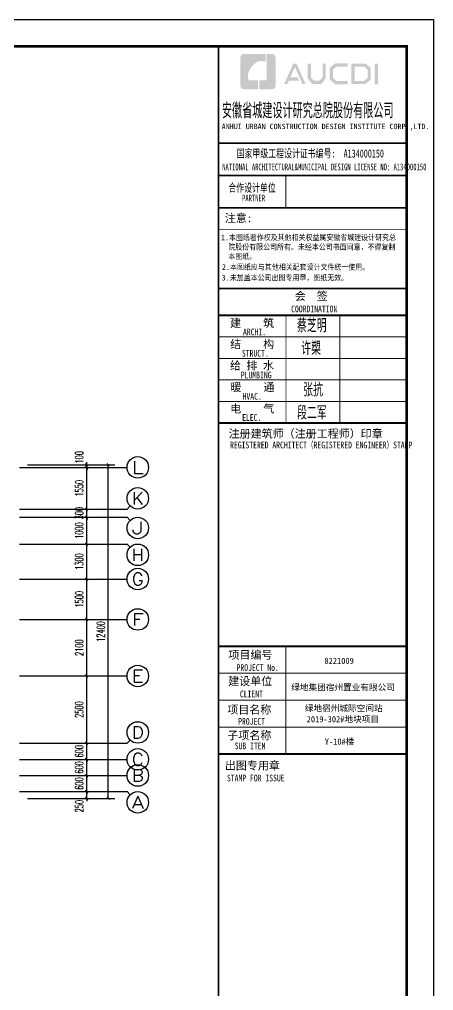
# Model space of a CAD drawing. Extents: x 27938 to 650306, y -92720 to 1524912.
# Drawn here: x 328917 to 344314, y 356930 to 393024 of the extents above; entities that cross this region are included whole.
import ezdxf
from ezdxf.enums import TextEntityAlignment as Align

# ---------------------------------------------------------------- set-up
doc = ezdxf.new("R2010")
doc.units = 0
doc.header["$LTSCALE"] = 1000
doc.header["$MEASUREMENT"] = 0
for name, color, linetype in [('AXIS', 3, 'Continuous'), ('AXIS_TEXT', 4, 'Continuous'), ('图框', 140, 'Continuous'), ('图签文字', 147, 'Continuous')]:
    doc.layers.add(name, color=color, linetype=linetype)
doc.layers.add('yichutu', color=7, linetype='Continuous', true_color=0xffffff, plot=False)
doc.layers.add('图签', color=147, linetype='Continuous', lineweight=18)
doc.styles.add('_TCH_AXIS', font='COMPLEX', dxfattribs={"bigfont": 'GBCBIG'})
doc.styles.add('_TCH_DIM_T3', font='SIMPLEX.shx', dxfattribs={"width": 0.494118, "bigfont": 'GBCBIG.shx'})
doc.styles.add('COMPLEX', font='COMPLEX')
doc.styles.add('HT', font='simhei.ttf')
doc.styles.add('宋体', font='', dxfattribs={"height": 50})
doc.styles.add('建筑图签-1', font='simhei.ttf', dxfattribs={"width": 0.7})
doc.styles.add('建筑图签-2', font='TXT.shx', dxfattribs={"width": 0.5, "bigfont": 'HZTXT.shx'})
doc.styles.get('宋体').set_extended_font_data('SimSun')
doc.dimstyles.new('_TCH_ARCH&&100', dxfattribs={"dimtxt": 297.5, "dimasz": 100, "dimexe": 250, "dimexo": 300, "dimgap": 126.25, "dimtad": 1, "dimdec": 0, "dimzin": 0, "dimdsep": 46, "dimtxsty": '_TCH_DIM_T3', "dimblk": 'ARCHTICK', "dimcen": 0.09, "dimclrt": 4, "dimazin": 2, "dimtfac": 1, "dimtdec": 0, "dimtix": 1, "dimtmove": 2, "dimatfit": 3, "dimfxl": 1, "dimtolj": 1, "dimtzin": 0, "dimarcsym": 0})

# ---------------------------------------------------------------- blocks, each defined once
blk = doc.blocks.new('院标1')
h = blk.add_hatch(color=150)
h.dxf.hatch_style = 1
h.set_gradient(color1=(33, 113, 253), color2=(33, 113, 253), tint=1, name='INVCURVED')
edge = h.paths.add_edge_path()
edge.add_spline(control_points=[(116373, 648379), (116379, 648379), (116382, 648379), (116391, 648379), (116391, 648379), (116391, 648379), (116616, 648379), (116616, 648379), (116616, 648379), (116616, 648379), (116616, 648054), (116616, 648054), (116616, 648054), (116616, 648054), (116108, 648054), (116108, 648054), (116108, 648054), (116028, 648054), (115963, 648111), (115963, 648199), (115963, 648199), (115963, 648199), (115963, 649215), (115963, 649215), (115963, 649215), (115963, 649295), (116018, 649360), (116108, 649360), (116108, 649360), (116108, 649360), (116897, 649360), (116897, 649360), (116897, 649360), (116897, 649360), (116897, 649080), (116897, 649080), (116897, 649080), (116897, 649080), (116566, 649140), (116356, 648859), (116356, 648859), (116245, 648719), (116240, 648545), (116247, 648466), (116247, 648466), (116254, 648386), (116247, 648466), (116247, 648466), (116247, 648466), (116247, 648466), (116258, 648374), (116373, 648379)], knot_values=[0, 0, 0, 0, 0.071429, 0.071429, 0.071429, 0.107143, 0.142857, 0.142857, 0.142857, 0.178571, 0.214286, 0.214286, 0.214286, 0.25, 0.285714, 0.285714, 0.285714, 0.321429, 0.357143, 0.357143, 0.357143, 0.392857, 0.428571, 0.428571, 0.428571, 0.464286, 0.5, 0.5, 0.5, 0.535714, 0.571429, 0.571429, 0.571429, 0.607143, 0.642857, 0.642857, 0.642857, 0.678571, 0.714286, 0.714286, 0.714286, 0.75, 0.785714, 0.785714, 0.785714, 0.821429, 0.857143, 0.857143, 0.857143, 0.928571, 1, 1, 1, 1], degree=3, periodic=0)
h = blk.add_hatch(color=150)
h.dxf.hatch_style = 1
h.set_gradient(color1=(33, 113, 253), color2=(33, 113, 253), tint=1, name='INVCURVED')
edge = h.paths.add_edge_path()
edge.add_spline(control_points=[(117268, 649215), (117268, 649215), (117268, 648199), (117268, 648199), (117268, 648199), (117268, 648114), (117212, 648054), (117123, 648054), (117123, 648054), (117123, 648054), (116663, 648054), (116663, 648054), (116663, 648054), (116663, 648054), (116663, 648379), (116663, 648379), (116663, 648379), (116663, 648379), (116865, 648379), (116865, 648379), (116865, 648379), (116907, 648379), (116941, 648413), (116941, 648455), (116941, 648455), (116941, 648455), (116941, 649360), (116941, 649360), (116941, 649360), (116941, 649360), (117123, 649360), (117123, 649360), (117123, 649360), (117204, 649360), (117268, 649306), (117268, 649215)], knot_values=[0, 0, 0, 0, 0.1, 0.1, 0.1, 0.15, 0.2, 0.2, 0.2, 0.25, 0.3, 0.3, 0.3, 0.35, 0.4, 0.4, 0.4, 0.45, 0.5, 0.5, 0.5, 0.55, 0.6, 0.6, 0.6, 0.65, 0.7, 0.7, 0.7, 0.75, 0.8, 0.8, 0.8, 0.9, 1, 1, 1, 1], degree=3, periodic=0)
blk = doc.blocks.new('TK')
at = {"layer": '图框'}
h = blk.add_hatch(color=256, dxfattribs=at)
h.paths.add_polyline_path([(547288, 547072), (547414, 547072), (547414, 546302), (547288, 546302)])
h.paths.add_polyline_path([(546536, 546956), (546536, 546430), (546896, 546430), (547020, 546536), (547020, 546855), (546900, 546956)], flags=16)
h.paths.add_polyline_path([(546418, 547074), (546418, 546311), (546940, 546311), (547138, 546482), (547138, 546910), (546943, 547074)])
h.paths.add_polyline_path([(546275, 547077), (546275, 546962), (545868, 546962), (545735, 546851), (545735, 546531), (545868, 546429), (546277, 546429), (546277, 546307), (545813, 546307), (545611, 546481), (545611, 546910), (545809, 547077)])
h.paths.add_polyline_path([(544792, 547075), (544912, 547075), (544912, 546565), (545026, 546433), (545237, 546433), (545351, 546565), (545351, 547075), (545465, 547075), (545465, 546528), (545301, 546311), (544963, 546311), (544792, 546530)])
h.paths.add_polyline_path([(544260, 547074), (544377, 547074), (544719, 546310), (544603, 546310), (544322, 546944), (544147, 546556), (544418, 546556), (544479, 546440), (544098, 546440), (544039, 546308), (543916, 546308)])
for p, q in [((541480, 544114), (548480, 544114)), ((541480, 544114), (548480, 544114)), ((541480, 542914), (548480, 542914))]:
    blk.add_line(p, q, dxfattribs=at)
blk.add_lwpolyline([(465375, 548714), (549475, 548714), (549475, 489314), (465375, 489314)], close=True, dxfattribs=at)
blk.add_lwpolyline([(465375, 548714), (549475, 548714), (549475, 489314), (465375, 489314)], close=True, dxfattribs=at)
at = {"layer": '图框', "const_width": 100}
blk.add_lwpolyline([(548475, 490314), (548475, 547714), (467875, 547714), (467875, 490314)], close=True, dxfattribs=at)
at = {"layer": '图框'}
for points, const_width in [([(541480, 490314), (541480, 547714)], 70), ([(541480, 544114), (548480, 544114)], 60), ([(541480, 542914), (548480, 542914)], 60), ([(541480, 542914), (548480, 542914)], 60), ([(543980, 542914), (543980, 541714)], 35), ([(541480, 541714), (548480, 541714)], 60), ([(541480, 541714), (548480, 541714)], 60), ([(541480, 540913), (548480, 540913)], 35), ([(541488, 538714), (548488, 538714)], 60), ([(541488, 537714), (548488, 537714)], 70), ([(541488, 537714), (548488, 537714)], 70), ([(543988, 537714), (543988, 533714)], 35), ([(545988, 537714), (545988, 533714)], 35), ([(541488, 536914), (548488, 536914)], 35), ([(541488, 536114), (548488, 536114)], 35), ([(541488, 535314), (548488, 535314)], 35), ([(541488, 534514), (548488, 534514)], 35), ([(541488, 533714), (548488, 533714)], 70), ([(541480, 525414), (548480, 525414)], 70), ([(541480, 525414), (548480, 525414)], 70), ([(543980, 521414), (543980, 525414)], 35), ([(541480, 524414), (548480, 524414)], 35), ([(541480, 523414), (548480, 523414)], 35), ([(541480, 522414), (548480, 522414)], 35), ([(548480, 521414), (541480, 521414)], 70)]:
    blk.add_lwpolyline(points, dxfattribs=dict(at, const_width=const_width))
blk.add_blockref('院标1', (426331, -101935))
for s, height, style, width, p in [('ANHUI URBAN CONSTRUCTION DESIGN INSTITUTE CORP.,LTD.', 200, '建筑图签-1', 0.91, (541598, 544636)), ('NATIONAL ARCHITECTURAL&MUNICIPAL DESIGN LICENSE NO: A134000150', 250, '建筑图签-1', 0.6, (541617, 543108)), ('PARTNER', 250, '建筑图签-1', 0.6, (542355, 541947)), ('1.本图纸著作权及其他相关权益属安徽省城建设计研究总', 210, 'HT', 0.88, (541566, 540507)), ('院股份有限公司所有。未经本公司书面同意，不得复制', 210, 'HT', 0.88, (541845, 540153)), ('本图纸。', 210, 'HT', 0.88, (541845, 539803)), (' 2.本图纸应与其他相关配套设计文件统一使用。 ', 210, 'HT', 0.88, (541455, 539406)), ('3.未加盖本公司出图专用章，图纸无效。', 210, 'HT', 0.88, (541598, 539011)), ('COORDINATION', 250, '建筑图签-1', 0.7, (544180, 537827)), ('ARCHI.', 250, '建筑图签-1', 0.7, (542389, 536975)), ('STRUCT.', 250, '建筑图签-1', 0.7, (542350, 536179)), ('PLUMBING', 250, '建筑图签-1', 0.7, (542309, 535372)), ('HVAC.', 250, '建筑图签-1', 0.7, (542374, 534579)), ('ELEC.', 250, '建筑图签-1', 0.7, (542358, 533794)), ('REGISTERED ARCHITECT（REGISTERED ENGINEER）STAMP', 250, '建筑图签-1', 0.7, (541909, 532772)), ('PROJECT No.', 250, '建筑图签-1', 0.7, (542150, 524499, -1799)), ('CLIENT', 250, '建筑图签-1', 0.7, (542274, 523520)), ('PROJECT', 250, '建筑图签-1', 0.7, (542209, 522500)), ('SUB ITEM', 250, '建筑图签-1', 0.7, (542082, 521589)), ('STAMP FOR ISSUE', 250, '建筑图签-1', 0.7, (541793, 520395))]:
    blk.add_text(s, height=height, dxfattribs=dict(at, style=style, width=width)).set_placement(p)
at = {"layer": '图签', "color": 2, "style": '宋体'}
for s, height, p in [('8221009', 229.3, (545417, 524761)), ('绿地集团宿州置业有限公司', 229.34, (544185, 523776)), ('绿地宿州城际空间站', 229.3, (544690, 523001)), ('2019-302#地块项目', 229.34, (544757, 522592))]:
    blk.add_text(s, height=height, dxfattribs=at).set_placement(p)
at = {"layer": '图签文字', "color": 7, "style": '建筑图签-1'}
for s, height, width, p in [('安徽省城建设计研究总院股份有限公司', 500, 0.55, (541608, 545091)), ('国家甲级工程设计证书编号:  A134000150', 300, 0.7, (542152, 543581)), ('合作设计单位', 300, 0.7, (541845, 542304))]:
    blk.add_text(s, height=height, dxfattribs=dict(at, width=width)).set_placement(p)
for s, p in [('注意:', (541711, 541177)), ('会  签', (544315, 538281)), ('建    筑', (541910, 537280)), ('结    构', (541914, 536493)), ('给 排 水', (541905, 535699)), ('暖    通', (541923, 534896)), ('电    气', (541913, 534096)), ('注册建筑师（注册工程师）印章', (541855, 533167)), ('项目编号', (541848, 524946)), ('建设单位', (541840, 523969)), ('项目名称', (541807, 522911)), ('子项名称', (541807, 521954)), ('出图专用章', (541716, 520832))]:
    blk.add_text(s, height=300, dxfattribs=at).set_placement(p)
at = {"layer": '图签文字', "color": 1, "style": '建筑图签-2', "width": 0.7}
for s, p in [('蔡芝明', (544395, 537085)), ('许槊', (544555, 536242)), ('张抗', (544626, 534701)), ('段二军', (544401, 533845))]:
    blk.add_text(s, height=500, dxfattribs=at).set_placement(p)
blk = doc.blocks.new('yct-841-594-84100-59399.9999999999-100-1000.0')
at = {"layer": 'yichutu', "color": 7, "true_color": 0xffffff}
blk.add_lwpolyline([(0, 0), (0, 59400), (84100, 59400), (84100, 0)], close=True, dxfattribs=at)
blk = doc.blocks.new('_ArchTick')
at = {"color": 0, "linetype": 'ByBlock', "const_width": 0.4}
blk.add_lwpolyline([(-0.5, -0.5), (0.5, 0.5)], dxfattribs=at)
blk = doc.blocks.new('*D1124')
at = {"layer": 'AXIS', "color": 0, "lineweight": -2}
for p, q in [((329217, 364324), (331667, 364324)), ((331417, 364324), (331417, 364424)), ((331417, 364074), (331417, 364324)), ((329217, 364074), (331667, 364074)), ((331417, 364074), (331417, 363974))]:
    blk.add_line(p, q, dxfattribs=at)
at = {"layer": 'Defpoints', "color": 0}
for p in [(328917, 364324), (331417, 364324), (328917, 364074)]:
    blk.add_point(p, dxfattribs=at)
at = {"layer": 'AXIS', "color": 0, "lineweight": -2, "xscale": 100, "yscale": 100, "zscale": 100}
for p, rotation in [((331417, 364324), 270), ((331417, 364074), 90)]:
    blk.add_blockref('_ArchTick', p, dxfattribs=dict(at, rotation=rotation))
at = {"layer": 'AXIS', "color": 4, "insert": (331142, 363785), "char_height": 297.5, "attachment_point": 5, "rotation": 90, "style": '_TCH_DIM_T3'}
blk.add_mtext('\\A1;250', dxfattribs=at)
blk = doc.blocks.new('*D1125')
at = {"layer": 'AXIS', "color": 0, "lineweight": -2}
for p, q in [((329217, 364924), (331667, 364924)), ((331417, 364924), (331417, 365024)), ((331417, 364324), (331417, 364924)), ((329217, 364324), (331667, 364324)), ((331417, 364324), (331417, 364224))]:
    blk.add_line(p, q, dxfattribs=at)
at = {"layer": 'Defpoints', "color": 0}
for p in [(328917, 364924), (331417, 364924), (328917, 364324)]:
    blk.add_point(p, dxfattribs=at)
at = {"layer": 'AXIS', "color": 0, "lineweight": -2, "xscale": 100, "yscale": 100, "zscale": 100}
for p, rotation in [((331417, 364924), 270), ((331417, 364324), 90)]:
    blk.add_blockref('_ArchTick', p, dxfattribs=dict(at, rotation=rotation))
at = {"layer": 'AXIS', "color": 4, "insert": (331142, 364624), "char_height": 297.5, "attachment_point": 5, "rotation": 90, "style": '_TCH_DIM_T3'}
blk.add_mtext('\\A1;600', dxfattribs=at)
blk = doc.blocks.new('*D1126')
at = {"layer": 'AXIS', "color": 0, "lineweight": -2}
for p, q in [((329217, 365524), (331667, 365524)), ((331417, 365524), (331417, 365624)), ((331417, 364924), (331417, 365524)), ((329217, 364924), (331667, 364924)), ((331417, 364924), (331417, 364824))]:
    blk.add_line(p, q, dxfattribs=at)
at = {"layer": 'Defpoints', "color": 0}
for p in [(328917, 365524), (331417, 365524), (328917, 364924)]:
    blk.add_point(p, dxfattribs=at)
at = {"layer": 'AXIS', "color": 0, "lineweight": -2, "xscale": 100, "yscale": 100, "zscale": 100}
for p, rotation in [((331417, 365524), 270), ((331417, 364924), 90)]:
    blk.add_blockref('_ArchTick', p, dxfattribs=dict(at, rotation=rotation))
at = {"layer": 'AXIS', "color": 4, "insert": (331142, 365224), "char_height": 297.5, "attachment_point": 5, "rotation": 90, "style": '_TCH_DIM_T3'}
blk.add_mtext('\\A1;600', dxfattribs=at)
blk = doc.blocks.new('*D1127')
at = {"layer": 'AXIS', "color": 0, "lineweight": -2}
for p, q in [((329217, 366124), (331667, 366124)), ((331417, 366124), (331417, 366224)), ((331417, 365524), (331417, 366124)), ((329217, 365524), (331667, 365524)), ((331417, 365524), (331417, 365424))]:
    blk.add_line(p, q, dxfattribs=at)
at = {"layer": 'Defpoints', "color": 0}
for p in [(328917, 366124), (331417, 366124), (328917, 365524)]:
    blk.add_point(p, dxfattribs=at)
at = {"layer": 'AXIS', "color": 0, "lineweight": -2, "xscale": 100, "yscale": 100, "zscale": 100}
for p, rotation in [((331417, 366124), 270), ((331417, 365524), 90)]:
    blk.add_blockref('_ArchTick', p, dxfattribs=dict(at, rotation=rotation))
at = {"layer": 'AXIS', "color": 4, "insert": (331142, 365824), "char_height": 297.5, "attachment_point": 5, "rotation": 90, "style": '_TCH_DIM_T3'}
blk.add_mtext('\\A1;600', dxfattribs=at)
blk = doc.blocks.new('*D1128')
at = {"layer": 'AXIS', "color": 0, "lineweight": -2}
for p, q in [((329217, 368624), (331667, 368624)), ((331417, 366124), (331417, 368624)), ((329217, 366124), (331667, 366124))]:
    blk.add_line(p, q, dxfattribs=at)
at = {"layer": 'Defpoints', "color": 0}
for p in [(328917, 368624), (331417, 368624), (328917, 366124)]:
    blk.add_point(p, dxfattribs=at)
at = {"layer": 'AXIS', "color": 0, "lineweight": -2, "xscale": 100, "yscale": 100, "zscale": 100}
for p, rotation in [((331417, 368624), 90), ((331417, 366124), 270)]:
    blk.add_blockref('_ArchTick', p, dxfattribs=dict(at, rotation=rotation))
at = {"layer": 'AXIS', "color": 4, "insert": (331142, 367374), "char_height": 297.5, "attachment_point": 5, "rotation": 90, "style": '_TCH_DIM_T3'}
blk.add_mtext('\\A1;2500', dxfattribs=at)
blk = doc.blocks.new('*D1129')
at = {"layer": 'AXIS', "color": 0, "lineweight": -2}
for p, q in [((329217, 370724), (331667, 370724)), ((331417, 368624), (331417, 370724)), ((329217, 368624), (331667, 368624))]:
    blk.add_line(p, q, dxfattribs=at)
at = {"layer": 'Defpoints', "color": 0}
for p in [(328917, 370724), (331417, 370724), (328917, 368624)]:
    blk.add_point(p, dxfattribs=at)
at = {"layer": 'AXIS', "color": 0, "lineweight": -2, "xscale": 100, "yscale": 100, "zscale": 100}
for p, rotation in [((331417, 370724), 90), ((331417, 368624), 270)]:
    blk.add_blockref('_ArchTick', p, dxfattribs=dict(at, rotation=rotation))
at = {"layer": 'AXIS', "color": 4, "insert": (331142, 369674), "char_height": 297.5, "attachment_point": 5, "rotation": 90, "style": '_TCH_DIM_T3'}
blk.add_mtext('\\A1;2100', dxfattribs=at)
blk = doc.blocks.new('*D1130')
at = {"layer": 'AXIS', "color": 0, "lineweight": -2}
for p, q in [((329217, 372224), (331667, 372224)), ((331417, 370724), (331417, 372224)), ((329217, 370724), (331667, 370724))]:
    blk.add_line(p, q, dxfattribs=at)
at = {"layer": 'Defpoints', "color": 0}
for p in [(328917, 372224), (331417, 372224), (328917, 370724)]:
    blk.add_point(p, dxfattribs=at)
at = {"layer": 'AXIS', "color": 0, "lineweight": -2, "xscale": 100, "yscale": 100, "zscale": 100}
for p, rotation in [((331417, 372224), 90), ((331417, 370724), 270)]:
    blk.add_blockref('_ArchTick', p, dxfattribs=dict(at, rotation=rotation))
at = {"layer": 'AXIS', "color": 4, "insert": (331142, 371474), "char_height": 297.5, "attachment_point": 5, "rotation": 90, "style": '_TCH_DIM_T3'}
blk.add_mtext('\\A1;1500', dxfattribs=at)
blk = doc.blocks.new('*D1131')
at = {"layer": 'AXIS', "color": 0, "lineweight": -2}
for p, q in [((329217, 373524), (331667, 373524)), ((331417, 372224), (331417, 373524)), ((329217, 372224), (331667, 372224))]:
    blk.add_line(p, q, dxfattribs=at)
at = {"layer": 'Defpoints', "color": 0}
for p in [(328917, 373524), (331417, 373524), (328917, 372224)]:
    blk.add_point(p, dxfattribs=at)
at = {"layer": 'AXIS', "color": 0, "lineweight": -2, "xscale": 100, "yscale": 100, "zscale": 100}
for p, rotation in [((331417, 373524), 90), ((331417, 372224), 270)]:
    blk.add_blockref('_ArchTick', p, dxfattribs=dict(at, rotation=rotation))
at = {"layer": 'AXIS', "color": 4, "insert": (331142, 372874), "char_height": 297.5, "attachment_point": 5, "rotation": 90, "style": '_TCH_DIM_T3'}
blk.add_mtext('\\A1;1300', dxfattribs=at)
blk = doc.blocks.new('*D1132')
at = {"layer": 'AXIS', "color": 0, "lineweight": -2}
for p, q in [((329217, 374524), (331667, 374524)), ((331417, 373524), (331417, 374524)), ((329217, 373524), (331667, 373524))]:
    blk.add_line(p, q, dxfattribs=at)
at = {"layer": 'Defpoints', "color": 0}
for p in [(328917, 374524), (331417, 374524), (328917, 373524)]:
    blk.add_point(p, dxfattribs=at)
at = {"layer": 'AXIS', "color": 0, "lineweight": -2, "xscale": 100, "yscale": 100, "zscale": 100}
for p, rotation in [((331417, 374524), 90), ((331417, 373524), 270)]:
    blk.add_blockref('_ArchTick', p, dxfattribs=dict(at, rotation=rotation))
at = {"layer": 'AXIS', "color": 4, "insert": (331142, 374024), "char_height": 297.5, "attachment_point": 5, "rotation": 90, "style": '_TCH_DIM_T3'}
blk.add_mtext('\\A1;1000', dxfattribs=at)
blk = doc.blocks.new('*D1133')
at = {"layer": 'AXIS', "color": 0, "lineweight": -2}
for p, q in [((329217, 374824), (331667, 374824)), ((331417, 374824), (331417, 374924)), ((331417, 374524), (331417, 374824)), ((329217, 374524), (331667, 374524)), ((331417, 374524), (331417, 374424))]:
    blk.add_line(p, q, dxfattribs=at)
at = {"layer": 'Defpoints', "color": 0}
for p in [(328917, 374824), (331417, 374824), (328917, 374524)]:
    blk.add_point(p, dxfattribs=at)
at = {"layer": 'AXIS', "color": 0, "lineweight": -2, "xscale": 100, "yscale": 100, "zscale": 100}
for p, rotation in [((331417, 374824), 270), ((331417, 374524), 90)]:
    blk.add_blockref('_ArchTick', p, dxfattribs=dict(at, rotation=rotation))
at = {"layer": 'AXIS', "color": 4, "insert": (331142, 374674), "char_height": 297.5, "attachment_point": 5, "rotation": 90, "style": '_TCH_DIM_T3'}
blk.add_mtext('\\A1;300', dxfattribs=at)
blk = doc.blocks.new('*D1134')
at = {"layer": 'AXIS', "color": 0, "lineweight": -2}
for p, q in [((329217, 376374), (331667, 376374)), ((331417, 374824), (331417, 376374)), ((329217, 374824), (331667, 374824))]:
    blk.add_line(p, q, dxfattribs=at)
at = {"layer": 'Defpoints', "color": 0}
for p in [(328917, 376374), (331417, 376374), (328917, 374824)]:
    blk.add_point(p, dxfattribs=at)
at = {"layer": 'AXIS', "color": 0, "lineweight": -2, "xscale": 100, "yscale": 100, "zscale": 100}
for p, rotation in [((331417, 376374), 90), ((331417, 374824), 270)]:
    blk.add_blockref('_ArchTick', p, dxfattribs=dict(at, rotation=rotation))
at = {"layer": 'AXIS', "color": 4, "insert": (331142, 375599), "char_height": 297.5, "attachment_point": 5, "rotation": 90, "style": '_TCH_DIM_T3'}
blk.add_mtext('\\A1;1550', dxfattribs=at)
blk = doc.blocks.new('*D1135')
at = {"layer": 'AXIS', "color": 0, "lineweight": -2}
for p, q in [((329217, 376474), (331667, 376474)), ((331417, 376474), (331417, 376574)), ((331417, 376374), (331417, 376474)), ((329217, 376374), (331667, 376374)), ((331417, 376374), (331417, 376274))]:
    blk.add_line(p, q, dxfattribs=at)
at = {"layer": 'Defpoints', "color": 0}
for p in [(328917, 376474), (331417, 376474), (328917, 376374)]:
    blk.add_point(p, dxfattribs=at)
at = {"layer": 'AXIS', "color": 0, "lineweight": -2, "xscale": 100, "yscale": 100, "zscale": 100}
for p, rotation in [((331417, 376474), 270), ((331417, 376374), 90)]:
    blk.add_blockref('_ArchTick', p, dxfattribs=dict(at, rotation=rotation))
at = {"layer": 'AXIS', "color": 4, "insert": (331142, 376749), "char_height": 297.5, "attachment_point": 5, "rotation": 90, "style": '_TCH_DIM_T3'}
blk.add_mtext('\\A1;100', dxfattribs=at)
blk = doc.blocks.new('*D1136')
at = {"layer": 'AXIS', "color": 0, "lineweight": -2}
for p, q in [((329217, 376474), (332467, 376474)), ((332217, 364074), (332217, 376474)), ((329217, 364074), (332467, 364074))]:
    blk.add_line(p, q, dxfattribs=at)
at = {"layer": 'Defpoints', "color": 0}
for p in [(328917, 376474), (332217, 376474), (328917, 364074)]:
    blk.add_point(p, dxfattribs=at)
at = {"layer": 'AXIS', "color": 0, "lineweight": -2, "xscale": 100, "yscale": 100, "zscale": 100}
for p, rotation in [((332217, 376474), 90), ((332217, 364074), 270)]:
    blk.add_blockref('_ArchTick', p, dxfattribs=dict(at, rotation=rotation))
at = {"layer": 'AXIS', "color": 4, "insert": (331942, 370274), "char_height": 297.5, "attachment_point": 5, "rotation": 90, "style": '_TCH_DIM_T3'}
blk.add_mtext('\\A1;12400', dxfattribs=at)
blk = doc.blocks.new('_AXISO')
blk.add_circle((0, 0), 0.5)
at = {"layer": 'AXIS_TEXT', "style": 'COMPLEX', "width": 1.041667}
blk.add_attdef('A', text='', height=0.56, dxfattribs=at).set_placement((-0.25, -0.28), (0.25, -0.28), align=Align.FIT)

msp = doc.modelspace()

# ---------------------------------------------------------------- linework, layer by layer
at = {"layer": 'AXIS'}
for p, q in [((328916.6, 376373.7), (332916.6, 376373.7)), ((328916.6, 374823.7), (332916.6, 374823.7)), ((333033.7, 374940.9), (332916.6, 374823.7)), ((328916.6, 374523.7), (332916.6, 374523.7)), ((333033.7, 374406.6), (332916.6, 374523.7)), ((328916.6, 373523.7), (332916.6, 373523.7)), ((333033.7, 373406.6), (332916.6, 373523.7)), ((328916.6, 372223.7), (332916.6, 372223.7)), ((328916.6, 370723.7), (332916.6, 370723.7)), ((328916.6, 368623.7), (332916.6, 368623.7)), ((328916.6, 366123.7), (332916.6, 366123.7)), ((333033.7, 366240.9), (332916.6, 366123.7)), ((328916.6, 365523.7), (332916.6, 365523.7)), ((328916.6, 364923.7), (332916.6, 364923.7)), ((328916.6, 364323.7), (332916.6, 364323.7)), ((333033.7, 364206.6), (332916.6, 364323.7))]:
    msp.add_line(p, q, dxfattribs=at)

# ---------------------------------------------------------------- block references
msp.add_blockref('TK', (-205160.9, -155690.1))
ref = msp.add_blockref('_AXISO', (333316.6, 376373.7), dxfattribs=dict(at, xscale=800, yscale=800, zscale=800))
ref.add_attrib('A', 'L', dxfattribs={"layer": 'AXIS_TEXT', "height": 452.5, "style": '_TCH_AXIS', "width": 1.4}).set_placement((333090.3, 376147.5), (333542.9, 376147.5), align=Align.FIT)
ref = msp.add_blockref('_AXISO', (333316.6, 375223.7), dxfattribs=dict(at, xscale=800, yscale=800, zscale=800))
ref.add_attrib('A', 'K', dxfattribs={"layer": 'AXIS_TEXT', "height": 452.5, "style": '_TCH_AXIS', "width": 1.105263}).set_placement((333090.3, 374997.5), (333542.9, 374997.5), align=Align.FIT)
ref = msp.add_blockref('_AXISO', (333316.6, 374123.7), dxfattribs=dict(at, xscale=800, yscale=800, zscale=800))
ref.add_attrib('A', 'J', dxfattribs={"layer": 'AXIS_TEXT', "height": 452.5, "style": '_TCH_AXIS', "width": 1.909091}).set_placement((333090.3, 373897.5), (333542.9, 373897.5), align=Align.FIT)
ref = msp.add_blockref('_AXISO', (333316.6, 373123.7), dxfattribs=dict(at, xscale=800, yscale=800, zscale=800))
ref.add_attrib('A', 'H', dxfattribs={"layer": 'AXIS_TEXT', "height": 452.5, "style": '_TCH_AXIS', "width": 1.05}).set_placement((333090.3, 372897.5), (333542.9, 372897.5), align=Align.FIT)
ref = msp.add_blockref('_AXISO', (333316.6, 372223.7), dxfattribs=dict(at, xscale=800, yscale=800, zscale=800))
ref.add_attrib('A', 'G', dxfattribs={"layer": 'AXIS_TEXT', "height": 452.5, "style": '_TCH_AXIS', "width": 1.166667}).set_placement((333090.3, 371997.5), (333542.9, 371997.5), align=Align.FIT)
ref = msp.add_blockref('_AXISO', (333316.6, 370723.7), dxfattribs=dict(at, xscale=800, yscale=800, zscale=800))
ref.add_attrib('A', 'F', dxfattribs={"layer": 'AXIS_TEXT', "height": 452.5, "style": '_TCH_AXIS', "width": 1.3125}).set_placement((333090.3, 370497.5), (333542.9, 370497.5), align=Align.FIT)
ref = msp.add_blockref('_AXISO', (333316.6, 368623.7), dxfattribs=dict(at, xscale=800, yscale=800, zscale=800))
ref.add_attrib('A', 'E', dxfattribs={"layer": 'AXIS_TEXT', "height": 452.5, "style": '_TCH_AXIS', "width": 1.3125}).set_placement((333090.3, 368397.5), (333542.9, 368397.5), align=Align.FIT)
ref = msp.add_blockref('_AXISO', (333316.6, 366523.7), dxfattribs=dict(at, xscale=800, yscale=800, zscale=800))
ref.add_attrib('A', 'D', dxfattribs={"layer": 'AXIS_TEXT', "height": 452.5, "style": '_TCH_AXIS', "width": 1.235294}).set_placement((333090.3, 366297.5), (333542.9, 366297.5), align=Align.FIT)
ref = msp.add_blockref('_AXISO', (333316.6, 365523.7), dxfattribs=dict(at, xscale=800, yscale=800, zscale=800))
ref.add_attrib('A', 'C', dxfattribs={"layer": 'AXIS_TEXT', "height": 452.5, "style": '_TCH_AXIS', "width": 1.4}).set_placement((333090.3, 365297.5), (333542.9, 365297.5), align=Align.FIT)
ref = msp.add_blockref('_AXISO', (333316.6, 364923.7), dxfattribs=dict(at, xscale=800, yscale=800, zscale=800))
ref.add_attrib('A', 'B', dxfattribs={"layer": 'AXIS_TEXT', "height": 452.5, "style": '_TCH_AXIS', "width": 1.235294}).set_placement((333090.3, 364697.5), (333542.9, 364697.5), align=Align.FIT)
ref = msp.add_blockref('_AXISO', (333316.6, 363923.7), dxfattribs=dict(at, xscale=800, yscale=800, zscale=800))
ref.add_attrib('A', 'A', dxfattribs={"layer": 'AXIS_TEXT', "height": 452.5, "style": '_TCH_AXIS', "width": 1.166667}).set_placement((333090.3, 363697.5), (333542.9, 363697.5), align=Align.FIT)
at = {"layer": 'yichutu'}
msp.add_blockref('yct-841-594-84100-59399.9999999999-100-1000.0', (260214.1, 333623.5), dxfattribs=at)

# ---------------------------------------------------------------- texts
at = {"layer": '图签', "color": 2, "style": '宋体'}
msp.add_text('Y-10#楼', height=229.34, dxfattribs=at).set_placement((340268.2, 366071.4))

# ---------------------------------------------------------------- dimensions: what is measured, and where the dimension line sits
at = {"layer": 'AXIS'}
for base, p1, p2, picture, middle in [((331416.6, 376473.7), (328916.6, 376373.7), (328916.6, 376473.7), '*D1135', (331141.6, 376748.7)), ((331416.6, 364323.7), (328916.6, 364073.7), (328916.6, 364323.7), '*D1124', (331141.6, 363784.7))]:
    dim = msp.add_linear_dim(base=base, p1=p1, p2=p2, angle=90, dimstyle='_TCH_ARCH&&100', dxfattribs=at)
    dim.commit()
    dim.dimension.update_dxf_attribs({"geometry": picture, "text_midpoint": middle, "dimtype": 129})
for p1, p2, distance, picture, middle in [((328916.6, 364073.7), (328916.6, 376473.7), -3300, '*D1136', (331941.6, 370273.7)), ((328916.6, 374823.7), (328916.6, 376373.7), -2500, '*D1134', (331141.6, 375598.7)), ((328916.6, 374523.7), (328916.6, 374823.7), -2500, '*D1133', (331141.6, 374673.7)), ((328916.6, 373523.7), (328916.6, 374523.7), -2500, '*D1132', (331141.6, 374023.7)), ((328916.6, 372223.7), (328916.6, 373523.7), -2500, '*D1131', (331141.6, 372873.7)), ((328916.6, 370723.7), (328916.6, 372223.7), -2500, '*D1130', (331141.6, 371473.7)), ((328916.6, 368623.7), (328916.6, 370723.7), -2500, '*D1129', (331141.6, 369673.7)), ((328916.6, 366123.7), (328916.6, 368623.7), -2500, '*D1128', (331141.6, 367373.7)), ((328916.6, 365523.7), (328916.6, 366123.7), -2500, '*D1127', (331141.6, 365823.7)), ((328916.6, 364923.7), (328916.6, 365523.7), -2500, '*D1126', (331141.6, 365223.7)), ((328916.6, 364323.7), (328916.6, 364923.7), -2500, '*D1125', (331141.6, 364623.7))]:
    dim = msp.add_aligned_dim(p1=p1, p2=p2, distance=distance, dimstyle='_TCH_ARCH&&100', dxfattribs=at)
    dim.commit()
    dim.dimension.update_dxf_attribs({"geometry": picture, "text_midpoint": middle})

doc.saveas('drawing.dxf')
